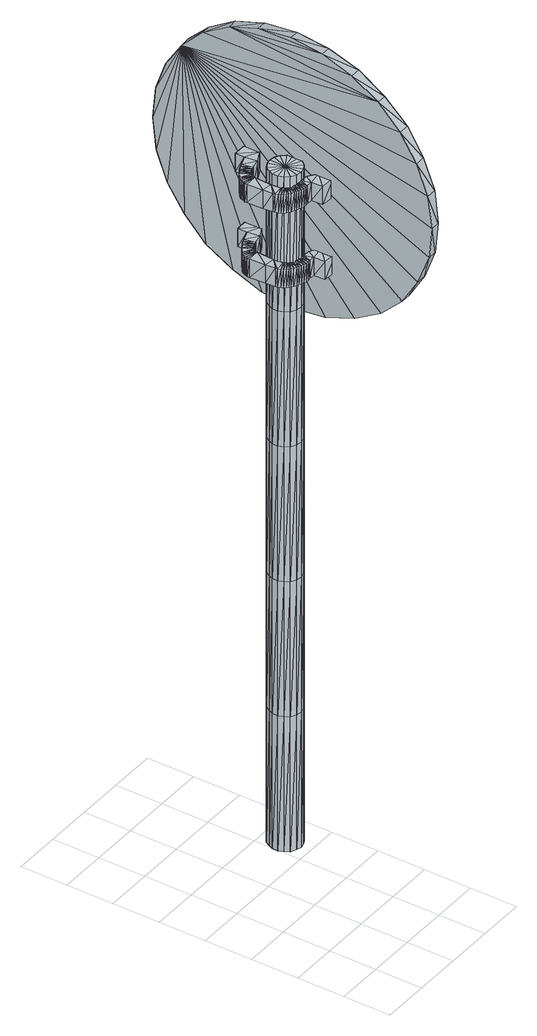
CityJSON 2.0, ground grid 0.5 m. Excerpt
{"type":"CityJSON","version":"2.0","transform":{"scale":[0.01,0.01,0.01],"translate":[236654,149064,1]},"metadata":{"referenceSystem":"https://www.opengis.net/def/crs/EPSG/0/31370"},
"CityObjects":{
"object1":{"type":"GenericCityObject","attributes":{"cluster":7,"mean_distance_to_centroid":0.159,"new_centroid_x":236654.71,"new_centroid_y":149065.17,"mean_distance_to_camera":7.58,"H1":0,"H2":0,"Z_final":107.6,"cluster2":-1,"proj_x":236657.86,"proj_y":149060.63,"id_line":81442,"bearing_l":235.2,"distance":5.52,"orientation":"right","G_obj":235.2},"geometry":[{"type":"MultiSurface","lod":"2","boundaries":[[[0,1,2]],[[2,1,3]],[[3,1,4]],[[4,1,5]],[[5,1,6]],[[1,7,6]],[[1,8,7]],[[1,9,8]],[[1,10,9]],[[1,11,10]],[[1,12,11]],[[1,13,12]],[[1,14,13]],[[15,14,1]],[[16,15,1]],[[17,16,1]],[[18,17,1]],[[0,18,1]],[[19,20,0]],[[19,0,2]],[[21,19,2]],[[21,2,3]],[[21,3,22]],[[22,3,4]],[[22,4,23]],[[23,4,5]],[[23,5,24]],[[24,5,6]],[[24,6,25]],[[25,6,7]],[[25,7,26]],[[26,7,8]],[[26,8,27]],[[8,9,27]],[[27,9,28]],[[9,10,28]],[[10,29,28]],[[10,11,29]],[[11,30,29]],[[11,12,30]],[[30,12,31]],[[31,12,13]],[[31,13,32]],[[32,13,14]],[[32,14,33]],[[33,14,15]],[[33,15,34]],[[34,15,16]],[[34,16,35]],[[35,16,17]],[[36,35,17]],[[18,36,17]],[[20,36,18]],[[20,18,0]],[[37,38,20]],[[37,20,19]],[[39,37,19]],[[21,39,19]],[[39,21,40]],[[40,21,22]],[[40,22,41]],[[41,22,23]],[[41,23,42]],[[42,23,24]],[[42,24,43]],[[43,24,25]],[[43,25,44]],[[44,25,26]],[[26,45,44]],[[26,27,45]],[[27,46,45]],[[27,28,46]],[[28,47,46]],[[28,29,47]],[[47,29,48]],[[29,30,48]],[[48,30,49]],[[49,30,31]],[[49,31,50]],[[50,31,32]],[[50,32,51]],[[51,32,33]],[[51,33,52]],[[52,33,34]],[[52,34,53]],[[53,34,35]],[[54,53,35]],[[54,35,36]],[[38,54,36]],[[38,36,20]],[[55,56,38]],[[55,38,37]],[[57,55,37]],[[57,37,39]],[[57,39,58]],[[58,39,40]],[[58,40,59]],[[59,40,41]],[[59,41,60]],[[60,41,42]],[[60,42,61]],[[61,42,43]],[[61,43,62]],[[62,43,44]],[[44,63,62]],[[44,45,63]],[[45,64,63]],[[45,46,64]],[[46,65,64]],[[46,47,65]],[[47,66,65]],[[47,48,66]],[[66,48,67]],[[67,48,49]],[[67,49,68]],[[68,49,50]],[[68,50,69]],[[69,50,51]],[[69,51,70]],[[70,51,52]],[[70,52,71]],[[71,52,53]],[[72,71,53]],[[72,53,54]],[[56,72,54]],[[56,54,38]],[[73,74,56]],[[73,56,55]],[[75,73,55]],[[75,55,57]],[[75,57,76]],[[76,57,58]],[[76,58,77]],[[77,58,59]],[[77,59,78]],[[78,59,60]],[[78,60,79]],[[79,60,61]],[[79,61,80]],[[80,61,62]],[[62,81,80]],[[62,63,81]],[[63,82,81]],[[63,64,82]],[[64,83,82]],[[64,65,83]],[[65,84,83]],[[65,66,84]],[[84,66,85]],[[85,66,67]],[[85,67,86]],[[86,67,68]],[[86,68,87]],[[87,68,69]],[[87,69,88]],[[88,69,70]],[[88,70,89]],[[89,70,71]],[[90,89,71]],[[90,71,72]],[[74,90,72]],[[74,72,56]],[[91,92,74]],[[91,74,73]],[[93,91,73]],[[93,73,75]],[[93,75,94]],[[94,75,76]],[[94,76,95]],[[95,76,77]],[[95,77,96]],[[96,77,78]],[[96,78,97]],[[97,78,79]],[[97,79,98]],[[98,79,80]],[[80,99,98]],[[80,81,99]],[[81,100,99]],[[81,82,100]],[[82,101,100]],[[82,83,101]],[[83,102,101]],[[83,84,102]],[[102,84,103]],[[103,84,85]],[[103,85,104]],[[104,85,86]],[[104,86,105]],[[105,86,87]],[[105,87,106]],[[106,87,88]],[[106,88,107]],[[107,88,89]],[[108,107,89]],[[108,89,90]],[[92,108,90]],[[92,90,74]],[[92,91,109]],[[91,93,109]],[[93,94,109]],[[94,95,109]],[[95,96,109]],[[109,96,97]],[[109,97,98]],[[109,98,99]],[[109,99,100]],[[109,100,101]],[[109,101,102]],[[109,102,103]],[[109,103,104]],[[105,109,104]],[[106,109,105]],[[107,109,106]],[[108,109,107]],[[92,109,108]],[[110,111,112]],[[113,112,114]],[[115,112,113]],[[116,112,115]],[[117,112,116]],[[118,112,117]],[[119,112,118]],[[120,112,119]],[[121,112,120]],[[122,112,121]],[[122,123,112]],[[123,110,112]],[[111,124,112]],[[124,125,112]],[[125,126,112]],[[126,127,112]],[[127,128,112]],[[128,129,112]],[[129,130,112]],[[130,131,112]],[[112,131,132]],[[131,133,132]],[[131,134,133]],[[133,134,135]],[[133,135,136]],[[135,137,136]],[[133,136,138]],[[136,139,138]],[[136,137,139]],[[137,140,139]],[[137,135,140]],[[135,141,140]],[[135,134,141]],[[134,142,141]],[[134,131,142]],[[131,143,142]],[[131,130,143]],[[143,130,144]],[[144,130,129]],[[144,129,145]],[[145,129,128]],[[145,128,146]],[[146,127,147]],[[147,127,126]],[[147,126,148]],[[148,126,125]],[[148,125,149]],[[149,125,124]],[[150,149,124]],[[150,124,111]],[[151,150,111]],[[151,111,110]],[[152,151,110]],[[152,110,123]],[[146,128,127]],[[153,123,122]],[[154,153,122]],[[154,122,121]],[[155,154,121]],[[155,121,120]],[[156,155,120]],[[156,120,119]],[[157,156,119]],[[157,119,118]],[[157,118,158]],[[158,118,117]],[[158,117,159]],[[153,152,123]],[[159,117,116]],[[159,116,160]],[[160,116,115]],[[160,115,161]],[[161,115,113]],[[161,113,162]],[[162,113,114]],[[162,114,163]],[[163,114,112]],[[163,112,164]],[[164,112,132]],[[132,165,164]],[[132,133,165]],[[133,138,165]],[[138,139,140]],[[161,162,163]],[[160,161,163]],[[159,160,163]],[[158,159,163]],[[157,158,163]],[[156,157,163]],[[155,156,163]],[[154,155,163]],[[153,154,163]],[[153,163,152]],[[152,163,151]],[[151,163,150]],[[150,163,149]],[[149,163,148]],[[148,163,147]],[[147,163,146]],[[146,163,145]],[[145,163,144]],[[144,163,143]],[[143,163,142]],[[163,164,142]],[[142,164,165]],[[142,165,141]],[[165,140,141]],[[165,138,140]],[[166,167,168]],[[168,167,169]],[[170,168,169]],[[170,169,171]],[[170,171,172]],[[172,171,173]],[[172,173,174]],[[174,173,175]],[[174,175,176]],[[176,175,177]],[[176,177,178]],[[178,177,179]],[[178,179,180]],[[180,179,181]],[[180,181,182]],[[182,181,183]],[[182,183,184]],[[184,183,185]],[[184,185,186]],[[186,185,187]],[[186,187,188]],[[188,187,189]],[[188,189,190]],[[190,189,191]],[[192,190,191]],[[192,191,193]],[[194,192,193]],[[194,193,195]],[[196,194,195]],[[196,195,197]],[[198,196,197]],[[198,197,199]],[[200,198,199]],[[200,199,201]],[[202,200,201]],[[202,201,203]],[[204,202,203]],[[204,203,205]],[[206,204,205]],[[206,205,207]],[[208,206,207]],[[208,207,209]],[[210,208,209]],[[210,209,211]],[[212,210,211]],[[212,211,213]],[[214,212,213]],[[214,213,215]],[[216,214,215]],[[216,215,217]],[[216,217,218]],[[218,217,219]],[[218,219,220]],[[220,219,221]],[[220,221,222]],[[222,221,223]],[[222,223,224]],[[224,223,225]],[[224,225,226]],[[226,225,227]],[[226,227,228]],[[228,227,229]],[[228,229,230]],[[230,229,231]],[[230,231,232]],[[232,231,233]],[[232,233,234]],[[234,233,235]],[[234,235,236]],[[236,235,237]],[[238,236,237]],[[238,237,239]],[[238,239,240]],[[240,239,241]],[[241,242,240]],[[241,243,242]],[[242,243,244]],[[244,243,245]],[[244,245,246]],[[246,245,247]],[[246,247,248]],[[248,247,249]],[[248,249,250]],[[250,249,251]],[[250,251,252]],[[252,251,253]],[[252,253,254]],[[254,253,255]],[[254,255,256]],[[256,255,257]],[[256,257,258]],[[258,257,259]],[[258,259,260]],[[260,259,261]],[[260,261,262]],[[262,261,263]],[[262,263,264]],[[264,263,265]],[[264,265,266]],[[266,265,267]],[[267,268,266]],[[267,269,268]],[[269,270,268]],[[269,271,270]],[[271,272,270]],[[271,273,272]],[[273,274,272]],[[273,275,274]],[[275,276,274]],[[275,277,276]],[[277,278,276]],[[277,279,278]],[[279,280,278]],[[279,281,280]],[[281,282,280]],[[281,283,282]],[[283,284,282]],[[283,285,284]],[[285,286,284]],[[285,287,286]],[[287,288,286]],[[287,289,288]],[[288,289,290]],[[290,289,291]],[[290,291,292]],[[292,291,293]],[[292,293,294]],[[294,293,295]],[[294,295,296]],[[296,295,297]],[[296,297,298]],[[298,297,299]],[[298,299,300]],[[300,299,301]],[[300,301,302]],[[302,301,303]],[[302,303,304]],[[304,303,305]],[[304,305,306]],[[306,305,307]],[[306,307,308]],[[308,307,309]],[[308,309,310]],[[310,309,311]],[[310,311,312]],[[312,311,313]],[[313,166,312]],[[313,167,166]],[[169,167,313]],[[169,313,171]],[[171,313,311]],[[173,171,311]],[[173,311,309]],[[175,173,309]],[[175,309,307]],[[177,175,307]],[[177,307,305]],[[179,177,305]],[[179,305,303]],[[181,179,303]],[[181,303,301]],[[183,181,301]],[[183,301,299]],[[183,299,297]],[[185,183,297]],[[185,297,295]],[[187,185,295]],[[187,295,293]],[[187,293,291]],[[189,187,291]],[[189,291,289]],[[189,289,287]],[[189,287,285]],[[191,189,285]],[[191,285,283]],[[193,191,283]],[[195,193,283]],[[195,283,281]],[[197,195,281]],[[199,197,281]],[[201,199,281]],[[201,281,279]],[[203,201,279]],[[205,203,279]],[[205,279,277]],[[205,277,207]],[[207,277,209]],[[209,277,275]],[[209,275,211]],[[211,275,273]],[[211,273,213]],[[213,273,271]],[[213,271,215]],[[215,271,269]],[[215,269,217]],[[217,269,219]],[[219,269,267]],[[219,267,221]],[[221,267,265]],[[221,265,223]],[[223,265,263]],[[223,263,225]],[[225,263,261]],[[225,261,227]],[[227,261,259]],[[227,259,229]],[[229,259,257]],[[229,257,255]],[[229,255,231]],[[231,255,253]],[[231,253,233]],[[233,253,251]],[[233,251,235]],[[251,249,235]],[[235,249,247]],[[235,247,237]],[[247,245,237]],[[237,245,243]],[[237,243,239]],[[239,243,241]],[[238,240,242]],[[168,312,166]],[[170,312,168]],[[170,310,312]],[[172,310,170]],[[172,308,310]],[[174,308,172]],[[174,306,308]],[[176,306,174]],[[176,304,306]],[[178,304,176]],[[178,302,304]],[[180,302,178]],[[180,300,302]],[[182,300,180]],[[182,298,300]],[[182,296,298]],[[184,296,182]],[[184,294,296]],[[186,294,184]],[[186,292,294]],[[186,290,292]],[[188,290,186]],[[188,288,290]],[[188,286,288]],[[188,284,286]],[[190,284,188]],[[190,282,284]],[[192,282,190]],[[194,282,192]],[[194,280,282]],[[196,280,194]],[[198,280,196]],[[200,280,198]],[[200,278,280]],[[202,278,200]],[[204,278,202]],[[204,276,278]],[[204,206,276]],[[206,208,276]],[[208,274,276]],[[208,210,274]],[[210,272,274]],[[210,212,272]],[[212,270,272]],[[212,214,270]],[[214,268,270]],[[214,216,268]],[[216,218,268]],[[218,266,268]],[[218,220,266]],[[220,264,266]],[[220,222,264]],[[222,262,264]],[[222,224,262]],[[224,260,262]],[[224,226,260]],[[226,258,260]],[[226,228,258]],[[228,256,258]],[[228,254,256]],[[228,230,254]],[[230,252,254]],[[230,232,252]],[[232,250,252]],[[232,234,250]],[[250,234,248]],[[234,246,248]],[[234,236,246]],[[246,236,244]],[[236,242,244]],[[236,238,242]],[[314,315,316]],[[316,315,317]],[[318,316,317]],[[318,317,319]],[[318,319,320]],[[320,319,321]],[[320,321,322]],[[322,321,323]],[[322,323,324]],[[324,323,325]],[[324,325,326]],[[326,325,327]],[[326,327,328]],[[328,327,329]],[[328,329,330]],[[330,329,331]],[[330,331,332]],[[332,331,333]],[[332,333,334]],[[334,333,335]],[[334,335,336]],[[336,335,337]],[[336,337,338]],[[338,337,339]],[[340,338,339]],[[340,339,341]],[[342,340,341]],[[342,341,343]],[[344,342,343]],[[344,343,345]],[[346,344,345]],[[346,345,347]],[[348,346,347]],[[348,347,349]],[[350,348,349]],[[350,349,351]],[[352,350,351]],[[352,351,353]],[[354,352,353]],[[354,353,355]],[[356,354,355]],[[356,355,357]],[[358,356,357]],[[358,357,359]],[[360,358,359]],[[360,359,361]],[[362,360,361]],[[362,361,363]],[[364,362,363]],[[364,363,365]],[[364,365,366]],[[366,365,367]],[[366,367,368]],[[368,367,369]],[[368,369,370]],[[370,369,371]],[[370,371,372]],[[372,371,373]],[[372,373,374]],[[374,373,375]],[[374,375,376]],[[376,375,377]],[[376,377,378]],[[378,377,379]],[[378,379,380]],[[380,379,381]],[[380,381,382]],[[382,381,383]],[[382,383,384]],[[384,383,385]],[[386,384,385]],[[386,385,387]],[[386,387,388]],[[388,387,389]],[[389,390,388]],[[389,391,390]],[[390,391,392]],[[392,391,393]],[[392,393,394]],[[394,393,395]],[[394,395,396]],[[396,395,397]],[[396,397,398]],[[398,397,399]],[[398,399,400]],[[400,399,401]],[[400,401,402]],[[402,401,403]],[[402,403,404]],[[404,403,405]],[[404,405,406]],[[406,405,407]],[[406,407,408]],[[408,407,409]],[[408,409,410]],[[410,409,411]],[[410,411,412]],[[412,411,413]],[[412,413,414]],[[414,413,415]],[[415,416,414]],[[415,417,416]],[[417,418,416]],[[417,419,418]],[[419,420,418]],[[419,421,420]],[[421,422,420]],[[421,423,422]],[[423,424,422]],[[423,425,424]],[[425,426,424]],[[425,427,426]],[[427,428,426]],[[427,429,428]],[[429,430,428]],[[429,431,430]],[[431,432,430]],[[431,433,432]],[[433,434,432]],[[433,435,434]],[[435,436,434]],[[435,437,436]],[[436,437,438]],[[438,437,439]],[[438,439,440]],[[440,439,441]],[[440,441,442]],[[442,441,443]],[[442,443,444]],[[444,443,445]],[[444,445,446]],[[446,445,447]],[[446,447,448]],[[448,447,449]],[[448,449,450]],[[450,449,451]],[[450,451,452]],[[452,451,453]],[[452,453,454]],[[454,453,455]],[[454,455,456]],[[456,455,457]],[[456,457,458]],[[458,457,459]],[[458,459,460]],[[460,459,461]],[[461,314,460]],[[461,315,314]],[[317,315,461]],[[317,461,319]],[[319,461,459]],[[321,319,459]],[[321,459,457]],[[323,321,457]],[[323,457,455]],[[325,323,455]],[[325,455,453]],[[327,325,453]],[[327,453,451]],[[329,327,451]],[[329,451,449]],[[331,329,449]],[[331,449,447]],[[331,447,445]],[[333,331,445]],[[333,445,443]],[[335,333,443]],[[335,443,441]],[[335,441,439]],[[337,335,439]],[[337,439,437]],[[337,437,435]],[[337,435,433]],[[339,337,433]],[[339,433,431]],[[341,339,431]],[[343,341,431]],[[343,431,429]],[[345,343,429]],[[347,345,429]],[[349,347,429]],[[349,429,427]],[[351,349,427]],[[353,351,427]],[[353,427,425]],[[353,425,355]],[[355,425,357]],[[357,425,423]],[[357,423,359]],[[359,423,421]],[[359,421,361]],[[361,421,419]],[[361,419,363]],[[363,419,417]],[[363,417,365]],[[365,417,367]],[[367,417,415]],[[367,415,369]],[[369,415,413]],[[369,413,371]],[[371,413,411]],[[371,411,373]],[[373,411,409]],[[373,409,375]],[[375,409,407]],[[375,407,377]],[[377,407,405]],[[377,405,403]],[[377,403,379]],[[379,403,401]],[[379,401,381]],[[381,401,399]],[[381,399,383]],[[399,397,383]],[[383,397,395]],[[383,395,385]],[[395,393,385]],[[385,393,391]],[[385,391,387]],[[387,391,389]],[[386,388,390]],[[316,460,314]],[[318,460,316]],[[318,458,460]],[[320,458,318]],[[320,456,458]],[[322,456,320]],[[322,454,456]],[[324,454,322]],[[324,452,454]],[[326,452,324]],[[326,450,452]],[[328,450,326]],[[328,448,450]],[[330,448,328]],[[330,446,448]],[[330,444,446]],[[332,444,330]],[[332,442,444]],[[334,442,332]],[[334,440,442]],[[334,438,440]],[[336,438,334]],[[336,436,438]],[[336,434,436]],[[336,432,434]],[[338,432,336]],[[338,430,432]],[[340,430,338]],[[342,430,340]],[[342,428,430]],[[344,428,342]],[[346,428,344]],[[348,428,346]],[[348,426,428]],[[350,426,348]],[[352,426,350]],[[352,424,426]],[[352,354,424]],[[354,356,424]],[[356,422,424]],[[356,358,422]],[[358,420,422]],[[358,360,420]],[[360,418,420]],[[360,362,418]],[[362,416,418]],[[362,364,416]],[[364,366,416]],[[366,414,416]],[[366,368,414]],[[368,412,414]],[[368,370,412]],[[370,410,412]],[[370,372,410]],[[372,408,410]],[[372,374,408]],[[374,406,408]],[[374,376,406]],[[376,404,406]],[[376,402,404]],[[376,378,402]],[[378,400,402]],[[378,380,400]],[[380,398,400]],[[380,382,398]],[[398,382,396]],[[382,394,396]],[[382,384,394]],[[394,384,392]],[[384,390,392]],[[384,386,390]]]}]}
},
"vertices":[
[116,194,1],[116,177,1],[111,193,1],[105,190,1],[102,185,1],[100,180,1],[100,174,1],[102,169,1],[105,164,1],[111,161,1],[116,160,1],[122,161,1],[127,164,1],[131,169,1],[133,174,1],[133,180,1],[131,185,1],[127,190,1],[122,193,1],[111,193,150],[116,194,150],[105,190,150],[102,185,150],[100,180,150],[100,174,150],[102,169,150],[105,164,150],[111,161,150],[116,160,150],[122,161,150],[127,164,150],[131,169,150],[133,174,150],[133,180,150],[131,185,150],[127,190,150],[122,193,150],[111,193,299],[116,194,299],[105,190,299],[102,185,299],[100,180,299],[100,174,299],[102,169,299],[105,164,299],[111,161,299],[116,160,299],[122,161,299],[127,164,299],[131,169,299],[133,174,299],[133,180,299],[131,185,299],[127,190,299],[122,193,299],[111,193,448],[116,194,448],[105,190,448],[102,185,448],[100,180,448],[100,174,448],[102,169,448],[105,164,448],[111,161,448],[116,160,448],[122,161,448],[127,164,448],[131,169,448],[133,174,448],[133,180,448],[131,185,448],[127,190,448],[122,193,448],[111,193,597],[116,194,597],[105,190,597],[102,185,597],[100,180,597],[100,174,597],[102,169,597],[105,164,597],[111,161,597],[116,160,597],[122,161,597],[127,164,597],[131,169,597],[133,174,597],[133,180,597],[131,185,597],[127,190,597],[122,193,597],[111,193,746],[116,194,746],[105,190,746],[102,185,746],[100,180,746],[100,174,746],[102,169,746],[105,164,746],[111,161,746],[116,160,746],[122,161,746],[127,164,746],[131,169,746],[133,174,746],[133,180,746],[131,185,746],[127,190,746],[122,193,746],[116,177,746],[134,114,593],[134,86,610],[129,298,822],[130,327,763],[130,316,794],[131,331,728],[131,327,694],[132,316,662],[133,298,634],[133,275,610],[134,246,593],[134,215,581],[134,180,577],[134,146,581],[133,62,634],[133,45,662],[133,33,694],[132,29,728],[131,33,763],[131,45,794],[130,62,822],[130,86,846],[129,275,846],[129,246,864],[129,114,864],[129,146,875],[129,215,875],[129,180,879],[139,215,875],[139,180,879],[139,146,875],[140,114,864],[140,86,846],[141,62,823],[141,45,795],[142,33,763],[142,29,728],[143,33,694],[144,45,662],[144,62,634],[144,86,611],[144,114,593],[145,146,581],[144,180,577],[144,215,581],[144,247,593],[144,275,611],[143,298,634],[143,316,662],[142,327,694],[141,331,728],[141,327,763],[140,316,795],[140,298,823],[139,275,846],[139,247,864],[138,232,652],[138,232,632],[121,232,652],[121,232,632],[121,222,652],[121,222,632],[110,218,652],[110,218,632],[108,217,652],[108,217,632],[107,217,652],[107,217,632],[105,216,652],[105,216,632],[103,215,652],[103,215,632],[102,214,652],[102,214,632],[100,213,652],[100,213,632],[98,212,652],[98,212,632],[94,208,652],[94,208,632],[92,207,652],[92,207,632],[91,206,652],[91,206,632],[90,204,652],[90,204,632],[89,202,652],[89,202,632],[89,201,652],[89,201,632],[88,199,652],[88,199,632],[88,197,652],[88,197,632],[89,180,652],[89,180,632],[90,170,652],[90,170,632],[90,168,652],[90,168,632],[91,165,652],[91,165,632],[92,163,652],[92,163,632],[94,161,652],[94,161,632],[95,159,652],[95,159,632],[97,158,652],[97,158,632],[99,156,652],[99,156,632],[102,155,652],[102,155,632],[104,154,652],[104,154,632],[106,153,652],[106,153,632],[109,152,652],[109,152,632],[111,151,652],[111,151,632],[114,151,652],[114,151,632],[117,151,652],[117,151,632],[123,151,652],[123,151,632],[124,139,652],[124,139,632],[138,138,652],[138,138,632],[138,153,652],[138,153,632],[128,160,652],[128,160,632],[120,160,652],[120,160,632],[118,160,652],[118,160,632],[116,160,652],[116,160,632],[115,160,652],[115,160,632],[113,160,652],[113,160,632],[111,161,652],[111,161,632],[110,161,652],[110,161,632],[108,161,652],[108,161,632],[106,162,652],[106,162,632],[105,163,652],[105,163,632],[104,164,652],[104,164,632],[103,165,652],[103,165,632],[102,166,652],[102,166,632],[102,168,652],[102,168,632],[101,169,652],[101,169,632],[100,179,652],[100,179,632],[101,197,652],[101,197,632],[101,198,652],[101,198,632],[101,199,652],[101,199,632],[101,201,652],[101,201,632],[102,201,652],[102,201,632],[103,202,652],[103,202,632],[103,203,652],[103,203,632],[104,204,652],[104,204,632],[105,204,652],[105,204,632],[106,204,652],[106,204,632],[107,205,652],[107,205,632],[108,205,652],[108,205,632],[109,206,652],[109,206,632],[110,206,652],[110,206,632],[111,206,652],[111,206,632],[113,207,652],[113,207,632],[123,209,652],[123,209,632],[135,215,652],[135,215,632],[134,232,737],[134,232,717],[117,232,737],[117,232,717],[117,222,737],[117,222,717],[106,218,737],[106,218,717],[104,217,737],[104,217,717],[103,217,737],[103,217,717],[101,216,737],[101,216,717],[99,215,737],[99,215,717],[98,214,737],[98,214,717],[96,213,737],[96,213,717],[94,212,737],[94,212,717],[89,208,737],[89,208,717],[88,207,737],[88,207,717],[87,206,737],[87,206,717],[86,204,737],[86,204,717],[85,202,737],[85,202,717],[85,201,737],[85,201,717],[84,199,737],[84,199,717],[84,197,737],[84,197,717],[85,180,737],[85,180,717],[86,170,737],[86,170,717],[86,168,737],[86,168,717],[87,165,737],[87,165,717],[88,163,737],[88,163,717],[89,161,737],[89,161,717],[91,159,737],[91,159,717],[93,158,737],[93,158,717],[95,156,737],[95,156,717],[98,155,737],[98,155,717],[100,154,737],[100,154,717],[102,153,737],[102,153,717],[105,152,737],[105,152,717],[107,151,737],[107,151,717],[110,151,737],[110,151,717],[113,151,737],[113,151,717],[119,151,737],[119,151,717],[120,139,737],[120,139,717],[134,138,737],[134,138,717],[134,153,737],[134,153,717],[124,160,737],[124,160,717],[116,160,737],[116,160,717],[114,160,737],[114,160,717],[112,160,737],[112,160,717],[111,160,737],[111,160,717],[109,160,737],[109,160,717],[107,161,737],[107,161,717],[106,161,737],[106,161,717],[104,161,737],[104,161,717],[102,162,737],[102,162,717],[101,163,737],[101,163,717],[100,164,737],[100,164,717],[99,165,737],[99,165,717],[98,166,737],[98,166,717],[98,168,737],[98,168,717],[97,169,737],[97,169,717],[96,179,737],[96,179,717],[97,197,737],[97,197,717],[97,198,737],[97,198,717],[97,199,737],[97,199,717],[97,201,737],[97,201,717],[98,201,737],[98,201,717],[99,202,737],[99,202,717],[99,203,737],[99,203,717],[100,204,737],[100,204,717],[101,204,737],[101,204,717],[102,204,737],[102,204,717],[103,205,737],[103,205,717],[104,205,737],[104,205,717],[105,206,737],[105,206,717],[106,206,737],[106,206,717],[107,206,737],[107,206,717],[109,207,737],[109,207,717],[119,209,737],[119,209,717],[131,215,737],[131,215,717]
]}
